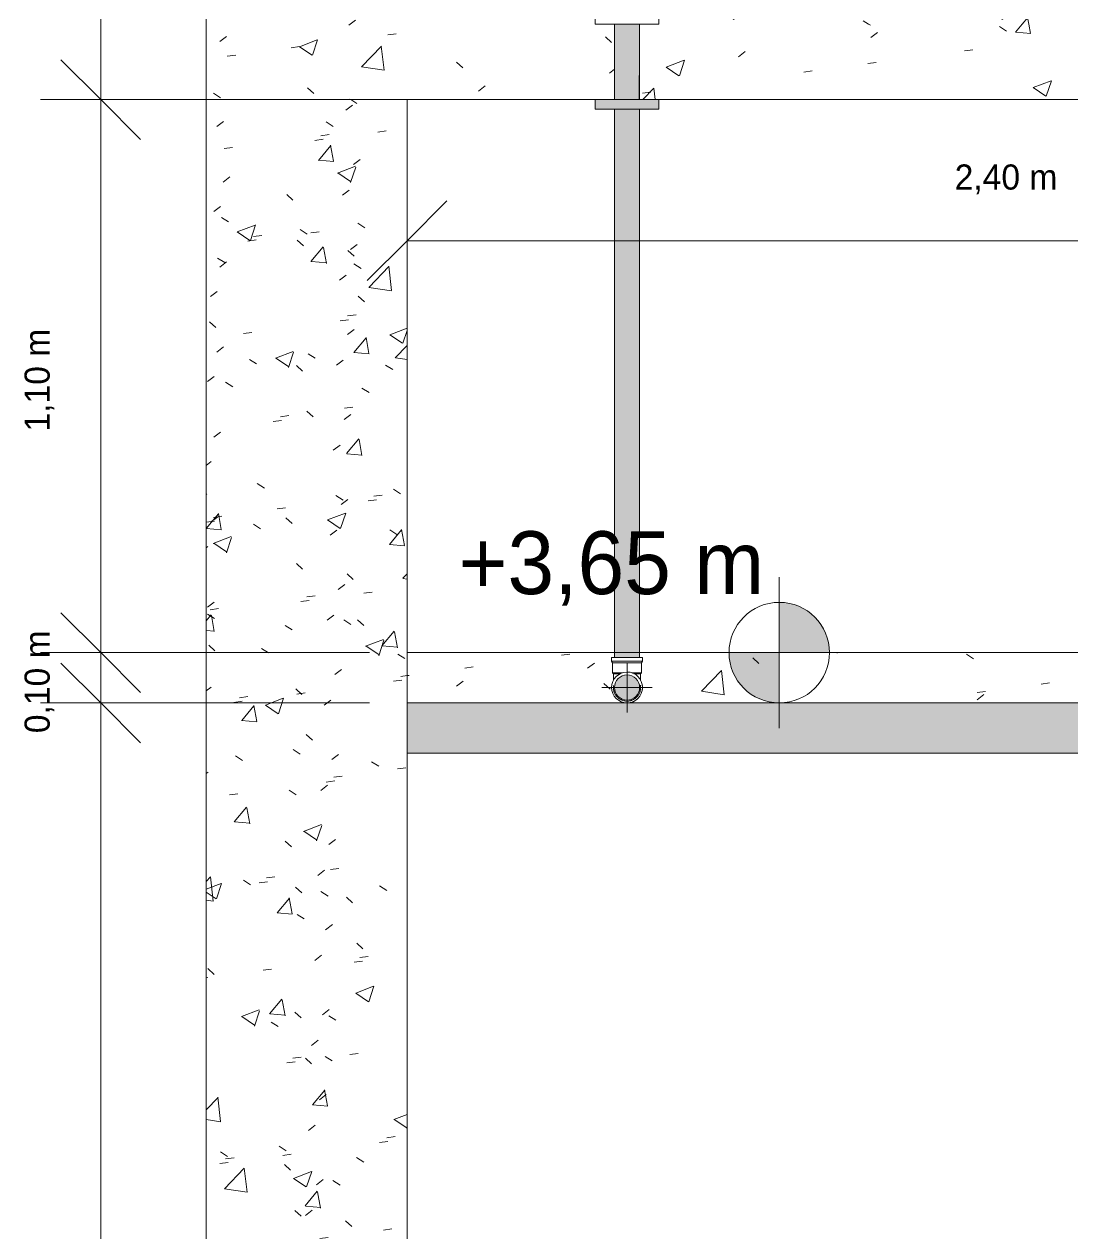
# Model space of a CAD drawing. Header units: metres. Extents: x 147 to 427, y -16 to 162.
# Drawn here: x 198.727 to 200.814, y 2.494 to 4.9 of the extents above; entities that cross this region are included whole.
import ezdxf

# ---------------------------------------------------------------- set-up
doc = ezdxf.new("R2010")
doc.units = ezdxf.units.M
for name, color, linetype, lineweight in [('A-ANNO-DIMS', 7, 'Continuous', 5), ('A-ANNO-DIMS-50', 7, 'Continuous', 5), ('A-DETL', 7, 'Continuous', 5), ('A-DETL-GENF', 7, 'Continuous', 5), ('G-ANNO-DIMS', 7, 'Continuous', 5), ('P-PIPE', 7, 'Continuous', 5), ('P-PIPE-CNTR', 7, 'Continuous', 5), ('S-COLS', 7, 'Continuous', 5)]:
    doc.layers.add(name, color=color, linetype=linetype, lineweight=lineweight)
doc.layers.add('A-FLOR', color=7, linetype='Continuous', lineweight=9, true_color=0x007f00)
doc.styles.add('Century Gothic', font='GOTHIC.TTF', dxfattribs={"height": 0.05})
doc.styles.add('Century Gothic_3', font='GOTHIC.TTF', dxfattribs={"height": 0.125})
doc.dimstyles.new('Setores_1_mm', dxfattribs={"dimscale": 0.3048, "dimtxt": 0.052208, "dimasz": 0.520833, "dimexe": 0.393701, "dimexo": 0.246063, "dimgap": 0.287073, "dimtad": 1, "dimrnd": 0.01, "dimzin": 0, "dimdsep": 46, "dimtxsty": 'Century Gothic', "dimblk1": 'OBLIQUE', "dimblk2": 'OBLIQUE', "dimsah": 1, "dimcen": 0.09, "dimazin": 0, "dimtfac": 1, "dimtdec": 4, "dimtix": 1, "dimtmove": 0, "dimatfit": 3, "dimfxl": 1, "dimtvp": 1, "dimtolj": 1, "dimtzin": 0, "dimarcsym": 2})
pattern_1 = [(50, (200.61668, 3.387), (0.364365, -0.031877), [0.0381, -0.4191]), (355, (200.6167, 3.387), (-0.070485, 0.382117), [0.03048, -0.33528]), (100.451, (200.64668, 3.385), (0.293886, 0.35023), [0.03238, -0.35618]), (46.184, (200.6167, 3.489), (0.54216, -0.084084), [0.05715, -0.62865]), (96.636, (200.6617, 3.482), (0.474805, 0.494854), [0.04857, -0.53427]), (351.184, (200.6167, 3.489), (0.47481, 0.49485), [0.04572, -0.50292]), (21, (200.66668, 3.464), (0.303226, -0.204528), [0.0381, -0.4191]), (326, (200.6667, 3.464), (0.123607, 0.36838), [0.03048, -0.33528]), (71.451, (200.69268, 3.447), (0.426833, 0.16384), [0.03238, -0.35618]), (37.5, (200.61668, 3.387), (0.0061807, 0.169108), [0.01676, -0.31445, 0.01676, -0.3236, -0.33655]), (37.5, (200.61668, 3.387), (0.0061807, 0.169108), [-0.67158, 0.01676, -0.31979]), (7.5, (200.61668, 3.387), (0.133641, 0.200358), [0.01676, -0.17729, 0.01676, -0.30683, -0.12827]), (7.5, (200.61668, 3.387), (0.133641, 0.200358), [-0.51765, 0.01676, -0.11151]), (327.5, (200.50268, 3.387), (0.2711816, -0.0114606), [0.01676, -0.11024, 0.01676, -0.37948, -0.52578]), (327.5, (200.50268, 3.387), (0.2711816, -0.0114606), [-0.52324, 0.01676, -0.50902]), (317.5, (200.45168, 3.387), (0.296258, 0.05085), [0.01676, -0.14834, 0.01676, -0.24638, -0.37338]), (317.5, (200.45168, 3.387), (0.296258, 0.05085), [-0.42824, 0.01676, -0.35662])]

# ---------------------------------------------------------------- blocks, each defined once
blk = doc.blocks.new('Pilar retangular - 20 x 40 cm-V118-FF')
at = {"layer": 'S-COLS', "true_color": 0xeaeaea}
h = blk.add_hatch(dxfattribs=at)
h.set_pattern_fill('FP_5', color=254, style=0, pattern_type=2)
h.set_pattern_definition([(50, (95.17, 3.387), (0.364365, -0.031877), [0.0381, -0.4191]), (355, (95.17, 3.387), (-0.070485, 0.382117), [0.03048, -0.33528]), (100.451, (95.2, 3.385), (0.293886, 0.35023), [0.03238, -0.35618]), (46.184, (95.17, 3.489), (0.54216, -0.084084), [0.05715, -0.62865]), (96.636, (95.215, 3.482), (0.474805, 0.494854), [0.04857, -0.53427]), (351.184, (95.17, 3.489), (0.47481, 0.49485), [0.04572, -0.50292]), (21, (95.22, 3.464), (0.303226, -0.204528), [0.0381, -0.4191]), (326, (95.22, 3.464), (0.123607, 0.36838), [0.03048, -0.33528]), (71.451, (95.246, 3.447), (0.426833, 0.16384), [0.03238, -0.35618]), (37.5, (95.17, 3.387), (0.0061807, 0.169108), [0.01676, -0.31445, 0.01676, -0.3236, -0.33655]), (37.5, (95.17, 3.387), (0.0061807, 0.169108), [-0.67158, 0.01676, -0.31979]), (7.5, (95.17, 3.387), (0.133641, 0.200358), [0.01676, -0.17729, 0.01676, -0.30683, -0.12827]), (7.5, (95.17, 3.387), (0.133641, 0.200358), [-0.51765, 0.01676, -0.11151]), (327.5, (95.056, 3.387), (0.2711816, -0.0114606), [0.01676, -0.11024, 0.01676, -0.37948, -0.52578]), (327.5, (95.056, 3.387), (0.2711816, -0.0114606), [-0.52324, 0.01676, -0.50902]), (317.5, (95.005, 3.387), (0.296258, 0.05085), [0.01676, -0.14834, 0.01676, -0.24638, -0.37338]), (317.5, (95.005, 3.387), (0.296258, 0.05085), [-0.42824, 0.01676, -0.35662])])
h.paths.add_polyline_path([(93.642, 0), (94.042, 0), (94.042, 4.75), (93.642, 4.75), (93.642, 3.367)])
at = {"layer": 'S-COLS', "color": 253, "true_color": 0xaaaaaa}
for p, q in [((93.642, 4.75), (93.642, 0)), ((94.042, 0), (94.042, 4.75))]:
    blk.add_line(p, q, dxfattribs=at)
blk = doc.blocks.new('AQ_PVC-U Sch80_Flange Macho - Standard-3877219-FF')
at = {"layer": 'P-PIPE', "true_color": 0x252525}
for points in [[(94.463, 4.731), (94.4795, 4.731), (94.4795, 4.75), (94.416, 4.75), (94.416, 4.731), (94.462, 4.731)], [(94.5208, 4.731), (94.543, 4.731), (94.543, 4.75), (94.4795, 4.75), (94.4797, 4.731), (94.5112, 4.731)]]:
    blk.add_hatch(color=250, dxfattribs=at).paths.add_polyline_path(points)
at = {"layer": 'P-PIPE'}
for p, q in [((94.455, 4.7977), (94.455, 4.75)), ((94.504, 4.75), (94.504, 4.7977)), ((94.416, 4.75), (94.416, 4.731)), ((94.4795, 4.75), (94.416, 4.75)), ((94.543, 4.75), (94.4795, 4.75)), ((94.543, 4.731), (94.543, 4.75)), ((94.416, 4.731), (94.4795, 4.731)), ((94.4795, 4.731), (94.543, 4.731))]:
    blk.add_line(p, q, dxfattribs=at)
blk = doc.blocks.new('AQ_PVC-U Sch80_Flange Fêmea - Standard-3877218-FF')
at = {"layer": 'P-PIPE'}
for p, q in [((94.4495, 4.9389), (94.4495, 4.919)), ((94.4795, 4.9389), (94.4495, 4.9389)), ((94.5095, 4.9389), (94.4795, 4.9389)), ((94.5095, 4.919), (94.5095, 4.9389)), ((94.416, 4.919), (94.416, 4.9)), ((94.4795, 4.919), (94.416, 4.919)), ((94.543, 4.919), (94.4795, 4.919)), ((94.543, 4.9), (94.543, 4.919)), ((94.416, 4.9), (94.4795, 4.9)), ((94.4795, 4.9), (94.543, 4.9))]:
    blk.add_line(p, q, dxfattribs=at)
blk = doc.blocks.new('Joelho 45_90 - Agua Fria_Soldavel - MEP - Tigre - Standard-V132-FF')
at = {"layer": 'P-PIPE'}
for p, q in [((94.4489, 3.6403), (94.4489, 3.6328)), ((94.4797, 3.6403), (94.4489, 3.6403)), ((94.5104, 3.6403), (94.4797, 3.6403)), ((94.5104, 3.6328), (94.5104, 3.6403)), ((94.4489, 3.6328), (94.451, 3.6298)), ((94.4797, 3.6328), (94.4489, 3.6328)), ((94.451, 3.6298), (94.451, 3.6098)), ((94.4797, 3.6298), (94.451, 3.6298)), ((94.451, 3.6098), (94.4525, 3.6081)), ((94.4702, 3.6098), (94.451, 3.6098)), ((94.451, 3.6098), (94.4702, 3.6098)), ((94.5104, 3.6328), (94.4797, 3.6328)), ((94.5045, 3.6298), (94.4797, 3.6298)), ((94.5045, 3.6098), (94.4892, 3.6098)), ((94.4892, 3.6098), (94.5045, 3.6098)), ((94.5083, 3.6298), (94.5046, 3.6298)), ((94.5083, 3.6098), (94.5046, 3.6098)), ((94.5046, 3.6098), (94.5083, 3.6098)), ((94.5068, 3.6081), (94.5083, 3.6098)), ((94.5083, 3.6298), (94.5104, 3.6328)), ((94.5083, 3.6098), (94.5083, 3.6298)), ((94.4525, 3.6081), (94.4559, 3.6081)), ((94.4559, 3.6081), (94.4525, 3.6081)), ((94.4562, 3.6081), (94.4661, 3.6081)), ((94.4661, 3.6081), (94.4562, 3.6081)), ((94.4933, 3.6081), (94.5068, 3.6081)), ((94.5068, 3.6081), (94.4933, 3.6081))]:
    blk.add_line(p, q, dxfattribs=at)
at = {"layer": 'P-PIPE', "flags": 128}
for points in [[(94.4525, 3.5952), (94.4525, 3.5962), (94.4525, 3.5972), (94.4525, 3.5982), (94.4525, 3.5993), (94.4525, 3.6003), (94.4525, 3.6013), (94.4525, 3.6024), (94.4525, 3.6035), (94.4525, 3.6046), (94.4525, 3.6057), (94.4525, 3.6068), (94.4525, 3.6079), (94.4525, 3.6081)], [(94.4525, 3.5808), (94.4525, 3.5808), (94.4525, 3.5809), (94.4525, 3.5811), (94.4525, 3.5813), (94.4525, 3.5815), (94.4525, 3.5818), (94.4525, 3.5821), (94.4525, 3.5825), (94.4525, 3.5829), (94.4525, 3.5834), (94.4525, 3.5838), (94.4525, 3.5844), (94.4525, 3.5849)], [(94.5068, 3.6081), (94.5068, 3.6071), (94.5068, 3.606), (94.5068, 3.6049), (94.5068, 3.6038), (94.5068, 3.6027), (94.5068, 3.6016), (94.5068, 3.6006), (94.5068, 3.5995), (94.5068, 3.5985), (94.5068, 3.5975), (94.5068, 3.5965), (94.5068, 3.5955), (94.5068, 3.5949)], [(94.5068, 3.5851), (94.5068, 3.5845), (94.5068, 3.584), (94.5068, 3.5835), (94.5068, 3.583), (94.5068, 3.5826), (94.5068, 3.5822), (94.5068, 3.5819), (94.5068, 3.5816), (94.5068, 3.5814), (94.5068, 3.5811), (94.5068, 3.581), (94.5068, 3.5809), (94.5068, 3.5808), (94.5068, 3.5808)], [(94.4797, 3.5536), (94.4786, 3.5536), (94.4775, 3.5537), (94.4764, 3.5538), (94.4754, 3.5539), (94.4743, 3.5541), (94.4732, 3.5544), (94.4722, 3.5547), (94.4712, 3.555), (94.4701, 3.5553), (94.4691, 3.5557), (94.4681, 3.5562), (94.4672, 3.5567), (94.4662, 3.5572), (94.4653, 3.5577), (94.4644, 3.5583), (94.4635, 3.559), (94.4626, 3.5596), (94.4618, 3.5603), (94.461, 3.5611), (94.4602, 3.5618), (94.4595, 3.5626), (94.4588, 3.5635), (94.4581, 3.5643), (94.4575, 3.5652), (94.4568, 3.5661), (94.4563, 3.567), (94.4557, 3.568), (94.4553, 3.5689), (94.4548, 3.5699), (94.4544, 3.5709), (94.454, 3.5719), (94.4537, 3.573), (94.4534, 3.574), (94.4531, 3.5751), (94.4529, 3.5761), (94.4528, 3.5772), (94.4527, 3.5783), (94.4526, 3.5794), (94.4525, 3.5805)], [(94.5068, 3.5797), (94.5068, 3.5786), (94.5066, 3.5775), (94.5065, 3.5764), (94.5063, 3.5754), (94.5061, 3.5743), (94.5058, 3.5732), (94.5055, 3.5722), (94.5051, 3.5712), (94.5047, 3.5702), (94.5043, 3.5692), (94.5038, 3.5682), (94.5033, 3.5673), (94.5027, 3.5663), (94.5021, 3.5654), (94.5015, 3.5645), (94.5008, 3.5637), (94.5001, 3.5628), (94.4994, 3.562), (94.4986, 3.5613), (94.4978, 3.5605), (94.497, 3.5598), (94.4961, 3.5591), (94.4953, 3.5585), (94.4944, 3.5579), (94.4934, 3.5573), (94.4925, 3.5568), (94.4915, 3.5563), (94.4905, 3.5559), (94.4895, 3.5554), (94.4885, 3.5551), (94.4875, 3.5547), (94.4864, 3.5544), (94.4854, 3.5542), (94.4843, 3.554), (94.4832, 3.5538), (94.4822, 3.5537), (94.4811, 3.5536), (94.48, 3.5536), (94.4797, 3.5536)]]:
    blk.add_lwpolyline(points, dxfattribs=at)
at = {"layer": 'P-PIPE'}
for radius, start, end in [(0.0307, 90, 270), (0.0308, 107.9768, 113.3542), (0.0308, 270, 90), (0.0308, 66.6458, 72.0232), (0.0307, 167.976, 173.3539), (0.0307, 126.6456, 132.0223), (0.0308, 47.9777, 53.3544), (0.0308, 6.6461, 12.024), (0.0307, 186.6453, 192.0215), (0.0308, 347.9785, 353.3547), (0.0307, 227.9752, 233.3537), (0.0307, 246.6451, 252.0219), (0.0307, 287.9781, 293.3549), (0.0307, 306.6463, 312.0248)]:
    blk.add_arc((94.4797, 3.5807), radius, start, end, dxfattribs=at)
blk = doc.blocks.new('DIMBLOCK109-FF')
at = {"layer": 'A-ANNO-DIMS-50', "lineweight": 25}
for p, q in [((198.879, 3.55), (198.7996, 3.6294)), ((198.879, 3.55), (198.9584, 3.4706)), ((198.879, 0), (198.7996, 0.0794)), ((198.879, 0), (198.9584, -0.0794))]:
    blk.add_line(p, q, dxfattribs=at)
at = {"layer": 'A-ANNO-DIMS-50'}
for p, q in [((198.879, 3.55), (198.759, 3.55)), ((198.879, 0), (198.879, 3.55)), ((198.879, 3.55), (199.4136, 3.55)), ((198.879, 0), (198.8418, 0)), ((198.879, 0), (198.999, 0))]:
    blk.add_line(p, q, dxfattribs=at)
at = {"layer": 'A-ANNO-DIMS-50', "color": 0, "insert": (198.7274, 1.6648), "char_height": 0.05, "width": 0.264523, "attachment_point": 1, "rotation": 90, "line_spacing_factor": 0.984502, "style": 'Century Gothic'}
blk.add_mtext('3,55 m', dxfattribs=at)
blk = doc.blocks.new('_Oblique')
at = {"color": 0, "linetype": 'ByBlock', "lineweight": -2}
blk.add_line((-0.5, -0.5), (0.5, 0.5), dxfattribs=at)
blk = doc.blocks.new('DIMBLOCK110-FF')
at = {"layer": 'A-ANNO-DIMS-50', "lineweight": 25}
for p, q in [((198.879, 3.65), (198.7996, 3.7294)), ((198.879, 3.65), (198.9584, 3.5706)), ((198.879, 3.55), (198.7996, 3.6294)), ((198.879, 3.55), (198.9584, 3.4706))]:
    blk.add_line(p, q, dxfattribs=at)
at = {"layer": 'A-ANNO-DIMS-50'}
for p, q in [((198.879, 3.65), (198.759, 3.65)), ((198.879, 3.55), (198.879, 3.65)), ((198.879, 3.65), (199.4136, 3.65)), ((198.879, 3.55), (198.759, 3.55)), ((198.879, 3.55), (199.4136, 3.55))]:
    blk.add_line(p, q, dxfattribs=at)
at = {"layer": 'A-ANNO-DIMS-50', "color": 0, "insert": (198.7274, 3.4898), "char_height": 0.05, "width": 0.264523, "attachment_point": 1, "rotation": 90, "line_spacing_factor": 0.984502, "style": 'Century Gothic'}
blk.add_mtext('0,10 m', dxfattribs=at)
blk = doc.blocks.new('DIMBLOCK111-FF')
at = {"layer": 'A-ANNO-DIMS-50', "lineweight": 25}
for p, q in [((198.879, 4.75), (198.7996, 4.8294)), ((198.879, 4.75), (198.9584, 4.6706)), ((198.879, 3.65), (198.7996, 3.7294)), ((198.879, 3.65), (198.9584, 3.5706))]:
    blk.add_line(p, q, dxfattribs=at)
at = {"layer": 'A-ANNO-DIMS-50'}
for p, q in [((198.879, 4.75), (198.759, 4.75)), ((198.879, 3.65), (198.879, 4.75)), ((198.879, 4.75), (199.4136, 4.75)), ((198.879, 3.65), (198.759, 3.65)), ((198.879, 3.65), (199.4136, 3.65))]:
    blk.add_line(p, q, dxfattribs=at)
at = {"layer": 'A-ANNO-DIMS-50', "color": 0, "insert": (198.7274, 4.0898), "char_height": 0.05, "width": 0.264523, "attachment_point": 1, "rotation": 90, "line_spacing_factor": 0.984502, "style": 'Century Gothic'}
blk.add_mtext('1,10 m', dxfattribs=at)
blk = doc.blocks.new('DIMBLOCK112-FF')
at = {"layer": 'A-ANNO-DIMS-50', "lineweight": 25}
for p, q in [((198.879, 6.6), (198.7996, 6.6794)), ((198.879, 6.6), (198.9584, 6.5206)), ((198.879, 4.75), (198.7996, 4.8294)), ((198.879, 4.75), (198.9584, 4.6706))]:
    blk.add_line(p, q, dxfattribs=at)
at = {"layer": 'A-ANNO-DIMS-50'}
for p, q in [((198.879, 6.6), (198.759, 6.6)), ((198.879, 4.75), (198.879, 6.6)), ((198.879, 6.6), (199.0136, 6.6)), ((198.879, 4.75), (198.759, 4.75)), ((198.879, 4.75), (199.4136, 4.75))]:
    blk.add_line(p, q, dxfattribs=at)
at = {"layer": 'A-ANNO-DIMS-50', "color": 0, "insert": (198.7274, 5.5648), "char_height": 0.05, "width": 0.264523, "attachment_point": 1, "rotation": 90, "line_spacing_factor": 0.984502, "style": 'Century Gothic'}
blk.add_mtext('1,85 m', dxfattribs=at)
blk = doc.blocks.new('DIMBLOCK113-FF')
at = {"layer": 'A-ANNO-DIMS-50', "lineweight": 25}
for p, q in [((199.4886, 4.4694), (199.568, 4.5488)), ((201.8886, 4.4694), (201.968, 4.5488)), ((199.4886, 4.4694), (199.4093, 4.39)), ((201.8886, 4.4694), (201.8093, 4.39))]:
    blk.add_line(p, q, dxfattribs=at)
at = {"layer": 'A-ANNO-DIMS-50'}
for p, q in [((199.4886, 4.4694), (199.4886, 4.5067)), ((201.8886, 4.4694), (201.8886, 4.5067)), ((199.4886, 4.4694), (201.8886, 4.4694)), ((199.4886, 4.4694), (199.4886, 4.3494)), ((201.8886, 4.4694), (201.8886, 4.3494))]:
    blk.add_line(p, q, dxfattribs=at)
at = {"layer": 'A-ANNO-DIMS-50', "color": 0, "insert": (200.5784, 4.621), "char_height": 0.05, "width": 0.264523, "attachment_point": 1, "line_spacing_factor": 0.984502, "style": 'Century Gothic'}
blk.add_mtext('2,40 m', dxfattribs=at)
blk = doc.blocks.new('Elevações de ponto - Padrão-77235-FF')
at = {"layer": 'G-ANNO-DIMS', "true_color": 0xff0000}
h = blk.add_hatch(color=1, dxfattribs=at)
edge = h.paths.add_edge_path()
edge.add_line((94.7962, 0), (94.8962, 0))
edge.add_arc((94.7962, 0), 0.1, 0, 90)
edge.add_line((94.7962, 0.1), (94.7962, 0))
h = blk.add_hatch(color=1, dxfattribs=at)
edge = h.paths.add_edge_path()
edge.add_line((94.7962, 0), (94.6962, 0))
edge.add_arc((94.7962, 0), 0.1, 180, 270)
edge.add_line((94.7962, -0.1), (94.7962, 0))
at = {"layer": 'G-ANNO-DIMS'}
for p, q in [((94.7962, -0.15), (94.7962, 0.15)), ((94.9462, 0), (94.0962, 0))]:
    blk.add_line(p, q, dxfattribs=at)
blk.add_circle((94.7962, 0), 0.1, dxfattribs=at)

msp = doc.modelspace()

# ---------------------------------------------------------------- hatches: boundary and pattern name
at = {"layer": 'A-DETL-GENF', "true_color": 0x808080}
h = msp.add_hatch(dxfattribs=at)
h.set_pattern_fill('FP_5', color=8, style=0, pattern_type=2)
h.set_pattern_definition(pattern_1)
h.paths.add_polyline_path([(199.9896, 4.9), (201.3876, 4.9), (201.3876, 4.919), (201.4211, 4.919), (201.4211, 4.9389), (201.4266, 4.9389), (201.427, 4.9477), (201.4756, 4.9477), (201.4761, 4.9389), (201.4811, 4.9389), (201.4811, 4.919), (201.5146, 4.919), (201.5146, 4.9), (202.0382, 4.9), (202.0378, 6.2556), (202.0188, 6.2679), (201.9939, 6.2729), (201.9922, 6.2714), (201.9659, 6.2711), (201.9633, 6.2693), (201.9558, 6.2693), (201.9558, 6.275), (201.5085, 6.275), (201.5085, 6.2693), (201.5002, 6.2703), (201.498, 6.2718), (201.4719, 6.2718), (201.4704, 6.2729), (201.4647, 6.2727), (201.4558, 6.2697), (201.4447, 6.2701), (201.4358, 6.2729), (201.4315, 6.2729), (201.4301, 6.2715), (201.4038, 6.2715), (201.4012, 6.2697), (201.3937, 6.2697), (201.3937, 6.275), (199.9857, 6.275), (199.9857, 6.2693), (199.9774, 6.2703), (199.9752, 6.2718), (199.9547, 6.2718), (199.9533, 6.2729), (199.9386, 6.2723), (199.9311, 6.2697), (199.9208, 6.2697), (199.9096, 6.2744), (199.9018, 6.2816), (199.8971, 6.2902), (199.8954, 6.3), (199.898, 6.3118), (199.9032, 6.3203), (199.9122, 6.3272), (199.9221, 6.3303), (199.9326, 6.3299), (199.9418, 6.3271), (199.9541, 6.3277), (199.9552, 6.3287), (199.9759, 6.3287), (199.9782, 6.3303), (199.9857, 6.3303), (199.9857, 6.325), (201.3937, 6.325), (201.3943, 6.3307), (201.4021, 6.3297), (201.4044, 6.3282), (201.4303, 6.3282), (201.4318, 6.3271), (201.4376, 6.3273), (201.447, 6.3303), (201.4576, 6.3299), (201.4665, 6.3271), (201.4707, 6.3271), (201.4724, 6.3285), (201.4984, 6.3285), (201.501, 6.3303), (201.5085, 6.3303), (201.5085, 6.325), (201.9558, 6.325), (201.9558, 6.3308), (201.9633, 6.3308), (201.9663, 6.3287), (201.9922, 6.3287), (201.9942, 6.3271), (202.0109, 6.325), (202.0177, 6.3241), (202.0329, 6.3206), (202.0382, 6.3181), (202.0382, 6.5), (202.0508, 6.5), (202.0508, 6.312), (202.0655, 6.3039), (202.0931, 6.2759), (202.1057, 6.2519), (202.1098, 6.2429), (202.1137, 6.222), (202.1156, 6.2067), (202.1165, 6.2045), (202.1173, 6.2036), (202.1175, 6.1773), (202.1194, 6.1747), (202.1194, 6.1672), (202.1136, 6.1672), (202.1136, 4.9), (202.2886, 4.9), (202.2886, 6.6), (201.4761, 6.6), (201.4761, 6.5), (201.4261, 6.5), (201.4261, 6.6), (199.9511, 6.6), (199.9511, 6.5), (199.9011, 6.5), (199.9011, 6.6), (199.0886, 6.6), (199.0886, 4.9), (199.3265, 4.9), (199.3265, 6.5), (199.3391, 6.5), (199.3391, 4.9), (199.8626, 4.9), (199.8626, 4.919), (199.8961, 4.919), (199.8961, 4.9389), (199.9561, 4.9389), (199.9561, 4.919), (199.9896, 4.919)])
h.paths.add_polyline_path([(202.0581, 4.9), (202.0636, 4.9), (202.0636, 6.1672), (202.0579, 6.1672), (202.0579, 6.1747), (202.06, 6.1777), (202.06, 6.2036), (202.0615, 6.2053), (202.0556, 6.2322), (202.0508, 6.2395), (202.0508, 4.9)])
h.paths.add_polyline_path([(202.1156, 6.2036), (202.1156, 6.2041), (202.1151, 6.2041)])
h.paths.add_polyline_path([(199.9311, 6.2718), (199.9311, 6.272), (199.9294, 6.2718)])
h = msp.add_hatch(dxfattribs=at)
h.set_pattern_fill('FP_5', color=8, style=0, pattern_type=2)
h.set_pattern_definition(pattern_1)
h.paths.add_polyline_path([(201.9605, 0.7692), (201.9633, 0.7692), (201.9663, 0.7713), (201.9922, 0.7713), (201.9941, 0.7729), (202.0106, 0.7749), (202.0149, 0.7753), (202.0329, 0.7794), (202.047, 0.7859), (202.0661, 0.7967), (202.0934, 0.8247), (202.1057, 0.8481), (202.1099, 0.8576), (202.1137, 0.878), (202.115, 0.8896), (202.1165, 0.8955), (202.1173, 0.8964), (202.1175, 0.9227), (202.1194, 0.9253), (202.1194, 0.9328), (202.0579, 0.9328), (202.0579, 0.9253), (202.06, 0.9223), (202.06, 0.8964), (202.0614, 0.8944), (202.0563, 0.8688), (202.0425, 0.8482), (202.0402, 0.8459), (202.0188, 0.8321), (201.9939, 0.8271), (201.9922, 0.8287), (201.9659, 0.8289), (201.9633, 0.8308), (201.9558, 0.8308), (201.9558, 0.7692)])
h.paths.add_polyline_path([(202.1148, 0.8947), (202.1142, 0.8947), (202.115, 0.8951)])
h.paths.add_polyline_path([(199.9264, 3.55), (199.935, 3.5513), (199.9423, 3.5545), (199.9481, 3.559), (199.9535, 3.5666), (199.9561, 3.5728), (199.9571, 3.5807), (199.9561, 3.5887), (199.9535, 3.5961), (199.954, 3.6087), (199.955, 3.6098), (199.955, 3.6305), (199.9567, 3.6328), (199.9567, 3.6403), (199.8956, 3.6403), (199.8967, 3.632), (199.8982, 3.6298), (199.8982, 3.6094), (199.8992, 3.6081), (199.8993, 3.595), (199.8965, 3.5872), (199.8956, 3.5807), (199.8967, 3.5728), (199.9001, 3.5648), (199.9046, 3.559), (199.911, 3.5541), (199.919, 3.551), (199.9246, 3.5502)])
h.paths.add_polyline_path([(201.4514, 3.55), (201.4593, 3.551), (201.4673, 3.5545), (201.4731, 3.559), (201.4785, 3.5666), (201.4811, 3.5728), (201.4821, 3.5807), (201.4811, 3.5887), (201.4785, 3.5961), (201.479, 3.6087), (201.48, 3.6098), (201.48, 3.6305), (201.4817, 3.633), (201.4817, 3.6403), (201.4206, 3.6403), (201.4217, 3.632), (201.4232, 3.6298), (201.4232, 3.6094), (201.4242, 3.6081), (201.4243, 3.595), (201.4217, 3.5887), (201.4206, 3.5807), (201.4217, 3.5728), (201.4251, 3.5648), (201.4296, 3.559), (201.436, 3.5541), (201.444, 3.551), (201.4496, 3.5502)])
h.paths.add_polyline_path([(199.9264, 3.5557), (199.9184, 3.5572), (199.9139, 3.5591), (199.9087, 3.5631), (199.9042, 3.5696), (199.9021, 3.575), (199.9014, 3.5807), (199.9029, 3.5888), (199.9047, 3.5932), (199.9104, 3.5997), (199.9146, 3.6027), (199.9199, 3.6049), (199.9264, 3.6057), (199.9331, 3.6048), (199.94, 3.6015), (199.9441, 3.5984), (199.9487, 3.5915), (199.9505, 3.5872), (199.9513, 3.5799), (199.9499, 3.5728), (199.948, 3.5682), (199.9441, 3.5631), (199.9373, 3.5585), (199.9314, 3.5564), (199.9267, 3.5558)])
h.paths.add_polyline_path([(201.4514, 3.5557), (201.4429, 3.5574), (201.4389, 3.5591), (201.4337, 3.5631), (201.4292, 3.5696), (201.4271, 3.575), (201.4264, 3.5807), (201.4279, 3.5888), (201.4297, 3.5932), (201.4354, 3.5997), (201.4396, 3.6027), (201.4449, 3.6049), (201.4514, 3.6057), (201.4591, 3.6044), (201.465, 3.6015), (201.4691, 3.5984), (201.4737, 3.5915), (201.4755, 3.5872), (201.4764, 3.5807), (201.4753, 3.5739), (201.473, 3.5682), (201.4691, 3.5631), (201.4623, 3.5585), (201.4564, 3.5564), (201.4517, 3.5558)])
h.paths.add_polyline_path([(199.9512, 3.6288), (199.9512, 3.6288), (199.9512, 3.6298)])
h.paths.add_polyline_path([(201.9558, 6.2846), (201.9558, 6.2846), (201.9601, 6.2875)])
h.paths.add_polyline_path([(202.1153, 6.1672), (202.1194, 6.1672), (202.1194, 6.1747), (202.1173, 6.1777), (202.1173, 6.2036), (202.1158, 6.2053), (202.1137, 6.222), (202.1133, 6.2263), (202.1092, 6.2443), (202.1028, 6.2584), (202.092, 6.2775), (202.0639, 6.3048), (202.0405, 6.3171), (202.0311, 6.3213), (202.0104, 6.3251), (201.9991, 6.3263), (201.9939, 6.3272), (201.9922, 6.3287), (201.9659, 6.3289), (201.9633, 6.3308), (201.9558, 6.3308), (201.9558, 6.2693), (201.9633, 6.2693), (201.9663, 6.2714), (201.9922, 6.2714), (201.9939, 6.2729), (202.021, 6.2669), (202.0425, 6.2518), (202.0564, 6.2311), (202.0615, 6.2053), (202.06, 6.2036), (202.0597, 6.1773), (202.0579, 6.1747), (202.0579, 6.1672), (202.1136, 6.1672)])
h.paths.add_polyline_path([(202.1163, 6.2036), (202.1151, 6.2041), (202.1158, 6.2039)])
h.paths.add_polyline_path([(199.9857, 6.2693), (199.9857, 6.3308), (199.9774, 6.3297), (199.9752, 6.3282), (199.9547, 6.3282), (199.9535, 6.3272), (199.9386, 6.3277), (199.9311, 6.3303), (199.9197, 6.3299), (199.9108, 6.3266), (199.902, 6.3187), (199.8972, 6.3105), (199.8954, 6.3), (199.8972, 6.2895), (199.9032, 6.2797), (199.9122, 6.2729), (199.9212, 6.2697), (199.9326, 6.2701), (199.9418, 6.2729), (199.9541, 6.2723), (199.9552, 6.2714), (199.9759, 6.2714), (199.9782, 6.2697)])
h.paths.add_polyline_path([(201.5085, 6.2693), (201.5085, 6.3308), (201.5002, 6.3297), (201.498, 6.3282), (201.4719, 6.3282), (201.4704, 6.3271), (201.4647, 6.3273), (201.4558, 6.3303), (201.4447, 6.3299), (201.4358, 6.3271), (201.4315, 6.3271), (201.4301, 6.3285), (201.4039, 6.3285), (201.4012, 6.3303), (201.3937, 6.3303), (201.3943, 6.2693), (201.4012, 6.2697), (201.4044, 6.2718), (201.4303, 6.2718), (201.4318, 6.2729), (201.4376, 6.2727), (201.4464, 6.2697), (201.4576, 6.2701), (201.4665, 6.2729), (201.4707, 6.2729), (201.4721, 6.2715), (201.4984, 6.2715), (201.501, 6.2697)])
h.paths.add_polyline_path([(201.4561, 6.2718), (201.4576, 6.2723), (201.4565, 6.2719)])
h = msp.add_hatch(dxfattribs=at)
h.set_pattern_fill('FP_5', color=8, style=0, pattern_type=2)
h.set_pattern_definition(pattern_1)
h.paths.add_polyline_path([(201.4829, 4.881), (201.5146, 4.881), (201.5146, 4.919), (201.4811, 4.919), (201.4811, 4.9389), (201.4756, 4.9389), (201.4753, 4.9477), (201.4266, 4.9477), (201.4264, 4.9389), (201.4211, 4.9389), (201.4211, 4.919), (201.3876, 4.919), (201.3876, 4.881), (201.4764, 4.881)])
h.paths.add_polyline_path([(199.971, 4.9), (199.9896, 4.9), (199.9896, 4.919), (199.9561, 4.919), (199.9561, 4.9389), (199.8961, 4.9389), (199.8961, 4.919), (199.8626, 4.919), (199.8626, 4.9), (199.9675, 4.9)])
h = msp.add_hatch(dxfattribs=at)
h.set_pattern_fill('FP_5', color=8, style=0, pattern_type=2)
h.set_pattern_definition(pattern_1)
h.paths.add_polyline_path([(202.2886, 4.75), (202.2886, 4.9), (202.1136, 4.9), (202.1136, 4.75)])
h.paths.add_polyline_path([(201.1349, 4.75), (201.4264, 4.75), (201.4264, 4.881), (201.3876, 4.881), (201.3876, 4.9), (199.9514, 4.9), (199.9514, 4.75), (200.616, 4.75)])
h.paths.add_polyline_path([(199.4886, 4.75), (199.9014, 4.75), (199.9014, 4.9), (199.0886, 4.9), (199.0886, 4.75), (199.3395, 4.75)])
h.paths.add_polyline_path([(202.0636, 4.75), (202.0636, 4.9), (201.5146, 4.9), (201.5146, 4.881), (201.4764, 4.881), (201.4764, 4.75), (202.046, 4.75)])
h = msp.add_hatch(dxfattribs=at)
h.set_pattern_fill('FP_5', color=8, style=0, pattern_type=2)
h.set_pattern_definition(pattern_1)
h.paths.add_polyline_path([(199.4886, 0), (199.4886, 4.75), (199.0886, 4.75), (199.0886, 0)])
h.paths.add_polyline_path([(202.1725, 0), (202.2886, 0), (202.2886, 4.75), (202.1136, 4.75), (202.1136, 0.9328), (202.1194, 0.9328), (202.1194, 0.9253), (202.1173, 0.9223), (202.1173, 0.8964), (202.1157, 0.8944), (202.1137, 0.8778), (202.1127, 0.8709), (202.1092, 0.8557), (202.0998, 0.8363), (202.0925, 0.8231), (202.0647, 0.7957), (202.0405, 0.7829), (202.0316, 0.7788), (202.0104, 0.7749), (201.9953, 0.7731), (201.9939, 0.7729), (201.9922, 0.7713), (201.9659, 0.7711), (201.9633, 0.7692), (201.9558, 0.7692), (201.9558, 0.775), (201.8886, 0.775), (201.8886, 0.1826), (201.8956, 0.1826), (201.8956, 0.1865), (201.9111, 0.1865), (201.9111, 0.1844), (201.9511, 0.1844), (201.9583, 0.1814), (201.9611, 0.1737), (201.9611, 0.0566), (201.9575, 0.0492), (201.9511, 0.0466), (201.9111, 0.0466), (201.9111, 0.0445), (201.8956, 0.0445), (201.8956, 0.0466), (201.8893, 0.0466), (201.8893, 0.0454), (201.8918, 0.0454), (201.8918, 0.008), (201.8956, 0.008), (201.8956, 0), (202.0428, 0)])
h.paths.add_polyline_path([(201.9455, 0.825), (201.9558, 0.825), (201.9558, 0.8308), (201.9633, 0.8308), (201.9663, 0.8287), (201.9922, 0.8287), (201.9942, 0.8272), (202.021, 0.8331), (202.0425, 0.8482), (202.0564, 0.8689), (202.0615, 0.8947), (202.06, 0.8964), (202.0597, 0.9227), (202.0579, 0.9253), (202.0579, 0.9328), (202.0636, 0.9328), (202.0636, 4.75), (201.8886, 4.75), (201.8886, 0.825), (201.9131, 0.825)])
h.paths.add_polyline_path([(202.1142, 0.8947), (202.115, 0.8951), (202.1148, 0.8955)])
h = msp.add_hatch(dxfattribs=at)
h.set_pattern_fill('FP_5', color=8, style=0, pattern_type=2)
h.set_pattern_definition(pattern_1)
h.paths.add_polyline_path([(199.8997, 3.6403), (199.9014, 3.6403), (199.9011, 3.65), (199.8997, 3.65)])
h.paths.add_polyline_path([(199.9264, 3.55), (199.9184, 3.551), (199.9105, 3.5545), (199.9046, 3.5591), (199.899, 3.5672), (199.8965, 3.5743), (199.8956, 3.5807), (199.8967, 3.5887), (199.8993, 3.5964), (199.8987, 3.6087), (199.8977, 3.6098), (199.8977, 3.6305), (199.8961, 3.6328), (199.8961, 3.6403), (199.8997, 3.6403), (199.8997, 3.65), (199.4886, 3.65), (199.4886, 3.55), (199.9242, 3.55)])
h.paths.add_polyline_path([(200.0972, 3.55), (201.4496, 3.5502), (201.4429, 3.5513), (201.4355, 3.5545), (201.4296, 3.5591), (201.424, 3.5672), (201.4215, 3.5743), (201.4206, 3.5807), (201.4217, 3.5887), (201.4243, 3.5964), (201.4237, 3.6087), (201.4227, 3.6098), (201.4227, 3.6306), (201.4211, 3.6328), (201.4211, 3.6403), (201.4264, 3.6403), (201.4261, 3.65), (199.9514, 3.65), (199.9514, 3.6403), (199.9571, 3.6403), (199.9561, 3.632), (199.9546, 3.6298), (199.9546, 3.6094), (199.9535, 3.6081), (199.954, 3.5936), (199.9561, 3.5887), (199.9571, 3.5807), (199.9561, 3.5728), (199.9526, 3.5648), (199.9466, 3.5579), (199.9405, 3.5536), (199.9328, 3.5509), (199.9264, 3.55), (199.9675, 3.55)])
h.paths.add_polyline_path([(201.8886, 3.55), (201.8886, 3.65), (201.4764, 3.65), (201.4764, 3.6403), (201.4821, 3.6403), (201.4811, 3.632), (201.4796, 3.6298), (201.4796, 3.6094), (201.4785, 3.6081), (201.479, 3.5936), (201.4811, 3.5887), (201.4821, 3.5807), (201.4811, 3.5728), (201.4776, 3.5648), (201.4716, 3.5579), (201.4655, 3.5536), (201.4578, 3.5509), (201.4514, 3.55), (201.8751, 3.55)])
at = {"layer": 'A-FLOR', "true_color": 0x464646}
msp.add_hatch(color=49, dxfattribs=at).paths.add_polyline_path([(200.0972, 3.45), (201.8886, 3.45), (201.8886, 3.55), (199.4886, 3.55), (199.4886, 3.45), (199.9675, 3.45)])
at = {"layer": 'P-PIPE', "true_color": 0x00ffff}
h = msp.add_hatch(color=4, dxfattribs=at)
h.paths.add_polyline_path([(199.9016, 3.6403), (199.9264, 3.6403), (199.9261, 4.731), (199.9014, 4.731), (199.9014, 3.6403)])
h.paths.add_polyline_path([(199.9044, 4.75), (199.9264, 4.75), (199.9261, 4.9), (199.9014, 4.9), (199.9014, 4.75), (199.9026, 4.75)])
h = msp.add_hatch(color=4, dxfattribs=at)
h.paths.add_polyline_path([(199.9343, 3.6403), (199.9514, 3.6403), (199.9512, 4.731), (199.9264, 4.731), (199.9264, 3.6403), (199.9338, 3.6403)])
h.paths.add_polyline_path([(199.9348, 4.75), (199.9514, 4.75), (199.9513, 4.9), (199.9264, 4.9), (199.9264, 4.75), (199.9339, 4.75)])
msp.add_hatch(color=4, dxfattribs=at).paths.add_polyline_path([(199.9264, 3.5557), (199.9346, 3.5573), (199.9389, 3.5591), (199.9441, 3.5631), (199.948, 3.5682), (199.9505, 3.5743), (199.9513, 3.5816), (199.9499, 3.5888), (199.948, 3.5932), (199.9424, 3.5997), (199.9375, 3.603), (199.9328, 3.6049), (199.9259, 3.6057), (199.9188, 3.6045), (199.9139, 3.6024), (199.9087, 3.5984), (199.904, 3.5915), (199.9021, 3.5865), (199.9014, 3.5807), (199.9029, 3.5727), (199.9056, 3.5671), (199.9087, 3.5631), (199.9146, 3.5588), (199.9199, 3.5566), (199.9256, 3.5558)])

# ---------------------------------------------------------------- linework, layer by layer
at = {"layer": 'A-DETL'}
for p, q in [((199.0886, 6.6), (199.0886, 0)), ((199.4886, 3.65), (199.4886, 4.75)), ((199.4886, 4.75), (201.8886, 4.75)), ((201.8886, 3.65), (199.4886, 3.65)), ((199.4886, 0), (199.4886, 3.55)), ((199.4886, 3.55), (201.8886, 3.55))]:
    msp.add_line(p, q, dxfattribs=at)
at = {"layer": 'A-FLOR', "color": 9, "true_color": 0xaad4aa}
for p, q in [((199.0886, 6.6), (199.0886, 4.75)), ((202.2886, 4.75), (199.0886, 4.75)), ((199.4886, 3.55), (199.4886, 3.45)), ((201.8886, 3.55), (199.4886, 3.55)), ((199.4886, 3.45), (201.8886, 3.45))]:
    msp.add_line(p, q, dxfattribs=at)
at = {"layer": 'G-ANNO-DIMS'}
msp.add_line((199.4886, 3.65), (200.2293, 3.65), dxfattribs=at)
at = {"layer": 'P-PIPE'}
for p, q in [((199.9014, 4.9), (199.9014, 4.75)), ((199.9514, 4.75), (199.9514, 4.9)), ((199.9014, 4.731), (199.9014, 3.6403)), ((199.9514, 3.6403), (199.9514, 4.731))]:
    msp.add_line(p, q, dxfattribs=at)
at = {"layer": 'P-PIPE', "color": 96, "true_color": 0x007f00}
for start, end in [(0, 180), (180, 0)]:
    msp.add_arc((199.9264, 3.5807), 0.025, start, end, dxfattribs=at)
at = {"layer": 'P-PIPE-CNTR'}
for p, q in [((199.9264, 3.5307), (199.9264, 3.6307)), ((199.8764, 3.5807), (199.9764, 3.5807))]:
    msp.add_line(p, q, dxfattribs=at)

# ---------------------------------------------------------------- block references
at = {"layer": 'G-ANNO-DIMS', "color": 1, "true_color": 0xff0000}
msp.add_blockref('Elevações de ponto - Padrão-77235-FF', (105.4331, 3.65), dxfattribs=at)
at = {"layer": 'P-PIPE'}
for name in ['AQ_PVC-U Sch80_Flange Fêmea - Standard-3877218-FF', 'AQ_PVC-U Sch80_Flange Macho - Standard-3877219-FF', 'Joelho 45_90 - Agua Fria_Soldavel - MEP - Tigre - Standard-V132-FF']:
    msp.add_blockref(name, (105.4467, 0), dxfattribs=at)
at = {"layer": 'S-COLS', "color": 253, "true_color": 0xaaaaaa}
msp.add_blockref('Pilar retangular - 20 x 40 cm-V118-FF', (105.4467, 0), dxfattribs=at)

# ---------------------------------------------------------------- texts
at = {"layer": 'G-ANNO-DIMS', "insert": (199.5908, 3.8914), "char_height": 0.125, "width": 0.770549, "attachment_point": 1, "line_spacing_factor": 0.984502, "style": 'Century Gothic_3'}
msp.add_mtext('+3,65 m', dxfattribs=at)

# ---------------------------------------------------------------- dimensions: what is measured, and where the dimension line sits
at = {"layer": 'A-ANNO-DIMS'}
for base, p1, p2, override, picture, middle in [((198.879, 6.6), (199.4886, 4.75), (199.0886, 6.6), {"dimpost": '<>', "dimfxl": 1.892749}, 'DIMBLOCK112-FF', (198.7653, 5.675)), ((198.879, 4.75), (199.4886, 3.65), (199.4886, 4.75), {"dimpost": '<>', "dimfxl": 1.1}, 'DIMBLOCK111-FF', (198.7653, 4.2)), ((198.879, 3.65), (199.4886, 3.55), (199.4886, 3.65), {"dimpost": '<>', "dimfxl": 0.1}, 'DIMBLOCK110-FF', (198.7653, 3.6)), ((198.879, 3.55), (198.7668, 0), (199.4886, 3.55), {"dimpost": '<>', "dimfxl": 3.622653}, 'DIMBLOCK109-FF', (198.7653, 1.775))]:
    dim = msp.add_linear_dim(base=base, p1=p1, p2=p2, angle=90, dimstyle='Setores_1_mm', override=override, dxfattribs=at)
    dim.commit()
    dim.dimension.update_dxf_attribs({"geometry": picture, "text_midpoint": middle})
dim = msp.add_linear_dim(base=(201.8886, 4.4694), p1=(199.4886, 4.5817), p2=(201.8886, 4.5817), dimstyle='Setores_1_mm', override={"dimpost": '<>', "dimfxl": 2.4}, dxfattribs=at)
dim.commit()
dim.dimension.update_dxf_attribs({"geometry": 'DIMBLOCK113-FF', "text_midpoint": (200.6886, 4.5832)})

doc.saveas('drawing.dxf')
